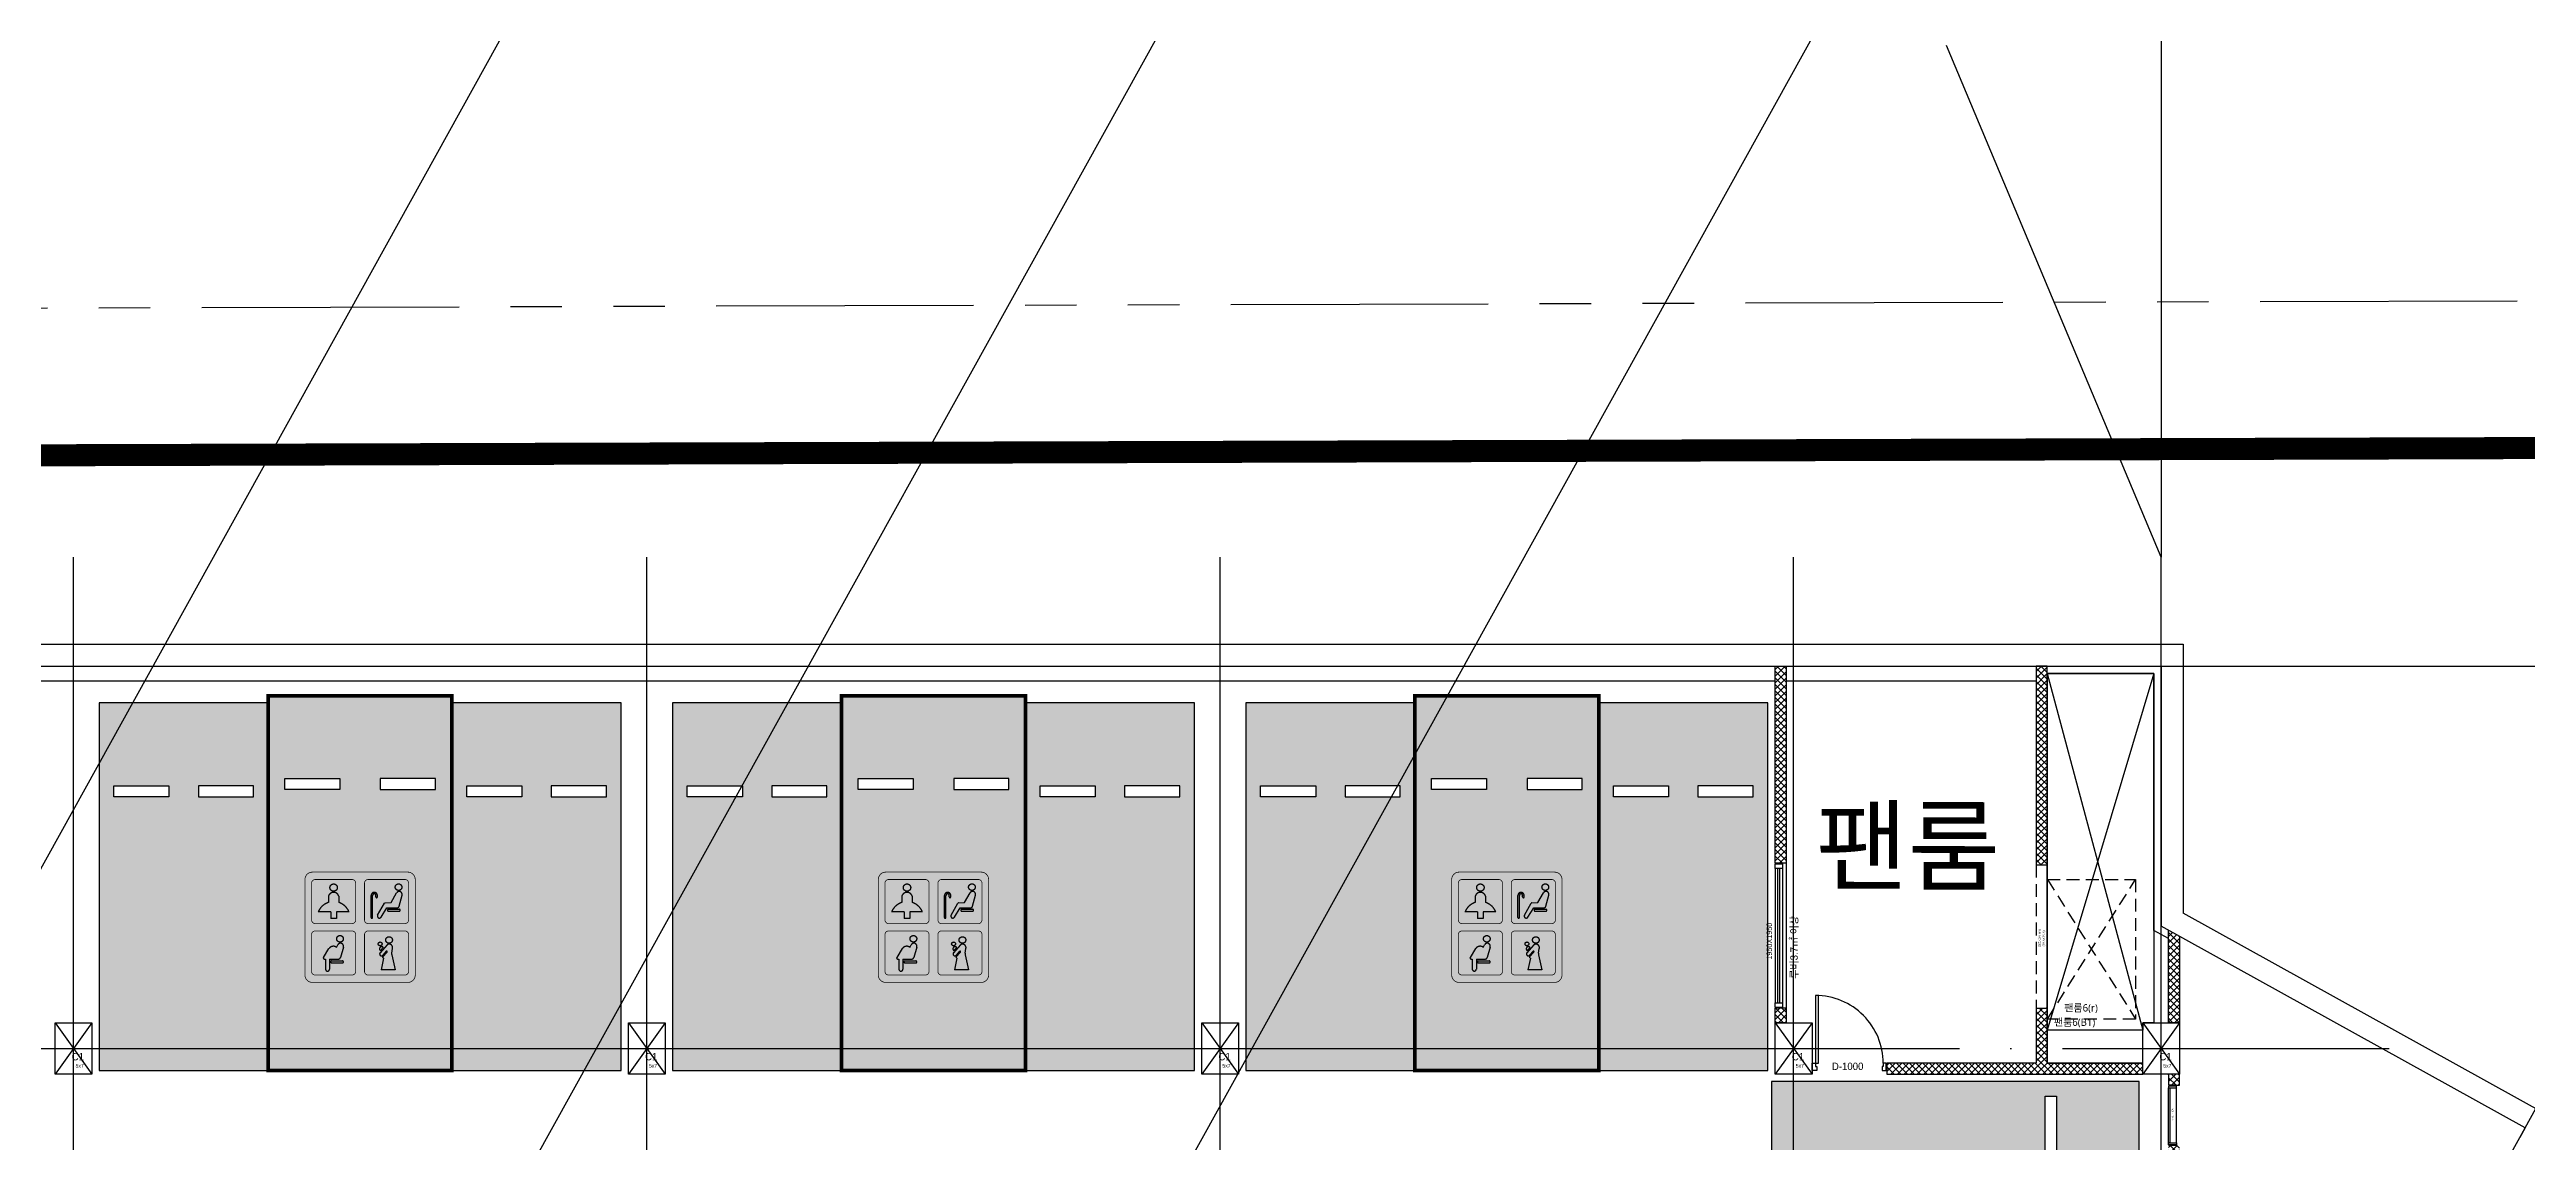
# Model space of a CAD drawing. Header units: millimetres. Extents: x -21000 to 567700, y 435000 to 850800.
# Drawn here: x 410291 to 443986, y 688377 to 703229 of the extents above; entities that cross this region are included whole.
import ezdxf
from ezdxf.enums import TextEntityAlignment as Align
from ezdxf.xclip import XClip

# ---------------------------------------------------------------- set-up
doc = ezdxf.new("R2010")
doc.units = ezdxf.units.MM
doc.header["$LTSCALE"] = 700
doc.header["$XCLIPFRAME"] = 2
for name, pattern in [('AB_Pbase$0$CON-110-B2F$0$HIDDEN', [9.525, 6.35, -3.175]), ('AB_Pbase$0$HIDDEN1', [0.375, 0.25, -0.125]), ('AB_Pbase$0$PHANTOMX2', [5, 2.5, -0.5, 0.5, -0.5, 0.5, -0.5]), ('AB_Pbase$0$주차장기둥$0$CEN', [62, 60, -1, 0, -1]), ('AB_Pbase$0$주차장기둥$0$PHANTOMX2', [5, 2.5, -0.5, 0.5, -0.5, 0.5, -0.5]), ('AB_Pbase$0$지하1층 동골조$0$PHANTOMX2', [5, 2.5, -0.5, 0.5, -0.5, 0.5, -0.5]), ('AUDIT_D_190513103822-5', [2.3, 1.5, -0.8])]:
    doc.linetypes.add(name, pattern=pattern)
doc.layers.get('0').update_dxf_attribs({"color": 2})
doc.layers.get('Defpoints').update_dxf_attribs({"color": 171})
for name, color, linetype in [('AB_Pbase$0$$0$A-WIN', 4, 'Continuous'), ('AB_Pbase$0$$0$A-WIN-SILL', 8, 'Continuous'), ('AB_Pbase$0$$0$AUDIT_D_140902091233-406', 5, 'Continuous'), ('AB_Pbase$0$$0$P-BW', 3, 'Continuous'), ('AB_Pbase$0$da-open con', 1, 'Continuous'), ('AB_Pbase$0$da-open hid', 8, 'AB_Pbase$0$HIDDEN1'), ('AB_Pbase$0$DOOR', 4, 'Continuous'), ('AB_Pbase$0$ELE8', 8, 'Continuous'), ('AB_Pbase$0$FIN', 6, 'Continuous'), ('AB_Pbase$0$SITE', 3, 'AB_Pbase$0$PHANTOMX2'), ('AB_Pbase$0$void-하부', 1, 'Continuous'), ('AB_Pbase$0$WAL', 3, 'Continuous'), ('AB_Pbase$0$WIN', 4, 'Continuous'), ('AB_Pbase$0$WIN1', 1, 'Continuous'), ('AB_Pbase$0$건축open', 4, 'AB_Pbase$0$HIDDEN1'), ('AB_Pbase$0$설비사이즈', 4, 'AUDIT_D_190513103822-5'), ('AB_Pbase$0$주차-sol', 254, 'Continuous'), ('AB_Pbase$0$주차-여행', 221, 'Continuous'), ('AB_Pbase$0$주차-일반', 9, 'Continuous'), ('AB_Pbase$0$주차장기둥$0$CEN_P', 244, 'AB_Pbase$0$주차장기둥$0$CEN')]:
    doc.layers.add(name, color=color, linetype=linetype)
for name, color, linetype, plot in [('AB_Pbase$0$$0$루버 size text', 11, 'Continuous', False), ('AB_Pbase$0$AB_Pbase_지붕층_구조도void$0$DEF_TEXT', 221, 'Continuous', False), ('AB_Pbase$0$AB_Pbase_지하1층_구조도void$0$DEF_TEXT', 221, 'Continuous', False), ('AB_Pbase$0$CON-110-B2F$0$DEF', 181, 'AB_Pbase$0$CON-110-B2F$0$HIDDEN', False), ('AB_Pbase$0$Defponts', 161, 'Continuous', False), ('AB_Pbase$0$주차장기둥$0$DEFPOINT', 247, 'Continuous', False), ('AB_Pbase$0$주차장기둥$0$Defpoints1', 235, 'Continuous', False), ('AB_Pbase$0$지하1층 동골조$0$Defpoints1', 235, 'Continuous', False)]:
    doc.layers.add(name, color=color, linetype=linetype, plot=plot)
doc.styles.add('AB_Pbase$0$$0$돋움', font='')
doc.styles.add('AB_Pbase$0$$1$돋움', font='')
doc.styles.add('AB_Pbase$0$AB_Pbase_지붕층_구조도void$0$맑은 고딕', font='malgun.ttf')
doc.styles.add('AB_Pbase$0$AB_Pbase_지하1층_구조도void$0$맑은 고딕', font='malgun.ttf')
doc.styles.add('AB_Pbase$0$돋움', font='')
doc.styles.add('AB_Pbase$0$맑은고딕', font='malgun.ttf')
doc.styles.add('AB_Pbase$0$주차장기둥$0$맑은 고딕', font='')
doc.styles.get('AB_Pbase$0$$0$돋움').set_extended_font_data('Dotum')
doc.styles.get('AB_Pbase$0$$1$돋움').set_extended_font_data('Dotum')
doc.styles.get('AB_Pbase$0$돋움').set_extended_font_data('Dotum')
doc.styles.get('AB_Pbase$0$주차장기둥$0$맑은 고딕').set_extended_font_data('Dotum')

# ---------------------------------------------------------------- blocks, each defined once
blk = doc.blocks.new('AB_Pbase$0$SITE0917')
at = {"layer": 'AB_Pbase$0$SITE', "ltscale": 4, "const_width": 300, "flags": 128}
blk.add_lwpolyline([(212876, -144968), (209906, -142008), (204836, -136928), (200146, -132238), (190406, -122488), (180636, -112708), (171034, -103096), (171034, -103096), (158736, -90778), (158736, -90778), (141626, -73668), (139746, -71778), (128760, -60783), (176825, 584), (181318, 2778), (191836, 2802), (195846, 2812), (208846, 2852), (221744, 2892), (225745, 2912), (238652, 2912), (251951, 2992), (272863, 3047), (279849, 3072), (281852, 3072), (297942, 3132), (307301, 3162), (318838, 3162), (322371, 3192), (329338, 3212), (331331, 3221), (331828, 3221), (342783, 3252), (353879, 3292), (357878, 3302), (368882, 3332), (377971, 3362), (436463, 3532), (443896, 3564), (449423, 3588), (453866, 1294), (461852, -10041), (461004, -14962), (456210, -18339), (446980, -24860), (436111, -32530), (433802, -34158), (424035, -41046), (408709, -51856), (403261, -55702), (401224, -57140), (393879, -62330), (377930, -73579), (370949, -78503), (368971, -79898), (360221, -86073), (350807, -92731), (341600, -99229), (316998, -116581), (268640, -150722), (261994, -155385), (240653, -170436), (213593, -144250), (212876, -144968)], dxfattribs=at)
blk = doc.blocks.new('AB_Pbase$0$Door_s_1000')
at = {"layer": 'AB_Pbase$0$Defponts'}
for p, q in [((-10, 100), (-10, 0)), ((1010, 100), (1010, 0))]:
    blk.add_line(p, q, dxfattribs=at)
at = {"layer": 'AB_Pbase$0$WIN'}
for points in [[(40, 100), (80, 100), (80, 1020), (40, 1020)], [(55, 55), (55, 0), (0, 0), (0, 100), (40, 100), (40, 55)], [(945, 55), (945, 0), (1000, 0), (1000, 100), (960, 100), (960, 55)]]:
    blk.add_lwpolyline(points, close=True, dxfattribs=at)
at = {"layer": 'AB_Pbase$0$WIN1'}
blk.add_arc((40, 100), 920, 360, 90, dxfattribs=at)
at = {"layer": 'AB_Pbase$0$Defponts', "style": 'AB_Pbase$0$돋움'}
blk.add_text('D-1000', height=100, rotation=360, dxfattribs=at).set_placement((476, 58), align=Align.MIDDLE)
blk = doc.blocks.new('AB_Pbase$0$CON-110-B2F')
blk.add_line((23160, -6440), (24740, -6440))
at = {"layer": 'AB_Pbase$0$CON-110-B2F$0$DEF'}
blk.add_line((24740, -6440), (25190, -6440), dxfattribs=at)
blk = doc.blocks.new('AB_Pbase$0$CON-110-B1F')
at = {"rotation": 359.9999999999998}
blk.add_blockref('AB_Pbase$0$CON-110-B2F', (0, 0), dxfattribs=at)
blk = doc.blocks.new('AB_Pbase$0$지하1층 동골조')
at = {"layer": 'AB_Pbase$0$지하1층 동골조$0$Defpoints1', "linetype": 'AB_Pbase$0$지하1층 동골조$0$PHANTOMX2', "ltscale": 2}
blk.add_lwpolyline([(317917, 59904), (259427, 59734), (250337, 59704), (239337, 59674), (238337, 59674), (237337, 59664), (235337, 59664), (224237, 59624), (213287, 59594), (211787, 59594), (210787, 59584), (203827, 59564)], dxfattribs=at)
at = {"layer": 'AB_Pbase$0$지하1층 동골조$0$Defpoints1', "linetype": 'AB_Pbase$0$지하1층 동골조$0$PHANTOMX2', "ltscale": 2, "flags": 128}
blk.add_lwpolyline([(305496, 13326), (315263, 20214), (317573, 21842), (328441, 29512), (337671, 36032), (342465, 39410), (343314, 44331), (335327, 55666), (330884, 57959), (325357, 57936), (317924, 57904), (259433, 57734), (250343, 57704), (239340, 57674), (235340, 57664), (224244, 57624), (213290, 57592), (212792, 57592), (210800, 57584), (203833, 57564), (200300, 57534), (188762, 57534), (179403, 57504), (163313, 57444), (161310, 57444), (154324, 57418), (133412, 57364), (120113, 57284), (107206, 57284), (103205, 57264), (90307, 57224), (77307, 57184), (73297, 57174), (62779, 57150), (58286, 54955), (10221, -6411), (21207, -17406), (23087, -19296), (40197, -36406), (52495, -48724), (62097, -58336), (71867, -68116), (81607, -77866), (86297, -82556), (91367, -87636), (94337, -90596), (95054, -89878), (122114, -116064), (143455, -101014), (150102, -96350), (198459, -62209), (223061, -44857), (232269, -38359), (241682, -31701), (250432, -25527), (252410, -24132), (259391, -19208), (275340, -7958), (282685, -2768), (284723, -1330), (290171, 2516)], close=True, dxfattribs=at)
at = {"rotation": 60.99999813643059}
blk.add_blockref('AB_Pbase$0$CON-110-B1F', (279323, 29949), dxfattribs=at)
blk = doc.blocks.new('AB_Pbase$0$조적점검800')
at = {"layer": 'AB_Pbase$0$설비사이즈', "linetype": 'Continuous'}
for p, q in [((785, 110), (35, 110)), ((785, 0), (35, 0))]:
    blk.add_line(p, q, dxfattribs=at)
for points in [[(35, 110), (10, 110), (10, 0), (35, 0)], [(785, 0), (35, 0), (35, 20), (785, 20)], [(785, 110), (810, 110), (810, 0), (785, 0)]]:
    blk.add_lwpolyline(points, close=True, dxfattribs=at)
at = {"layer": 'Defpoints', "linetype": 'Continuous'}
for p, q in [((0, 110), (0, 0)), ((820, 110), (820, 0))]:
    blk.add_line(p, q, dxfattribs=at)
at = {"layer": 'Defpoints', "linetype": 'Continuous', "style": 'AB_Pbase$0$맑은고딕', "text_generation_flag": 4}
blk.add_text('조적점검 800', height=21, rotation=180, dxfattribs=at).set_placement((398, 56), align=Align.MIDDLE_CENTER)
blk = doc.blocks.new('AB_Pbase$0$팬룸 OPEN (19.5X19.5)')
at = {"layer": 'AB_Pbase$0$WAL'}
for p, q in [((165338, 637520), (165338, 637370)), ((167288, 637520), (167288, 637370))]:
    blk.add_line(p, q, dxfattribs=at)
at = {"layer": 'AB_Pbase$0$건축open'}
for p, q in [((167288, 637520), (165338, 637520)), ((167288, 637370), (165338, 637370))]:
    blk.add_line(p, q, dxfattribs=at)
at = {"layer": 'AB_Pbase$0$Defponts', "style": 'AB_Pbase$0$돋움'}
blk.add_text("건축 OPEN'G", height=30, rotation=360, dxfattribs=at).set_placement((166170, 637457))
at = {"layer": 'AB_Pbase$0$Defponts', "color": 6, "style": 'AB_Pbase$0$돋움'}
blk.add_text('(19.5X19.5)', height=30, rotation=360, dxfattribs=at).set_placement((166177, 637402))
blk = doc.blocks.new('AB_Pbase$0$A$C0E753811')
at = {"layer": 'AB_Pbase$0$$0$A-WIN'}
for points in [[(-975, 150), (-915, 150), (-915, 50), (-975, 50)], [(915, 150), (975, 150), (975, 50), (915, 50)]]:
    blk.add_lwpolyline(points, close=True, dxfattribs=at)
at = {"layer": 'AB_Pbase$0$$0$A-WIN-SILL'}
for p, q in [((985, 0), (-985, 0)), ((915, 150), (-915, 150)), ((915, 50), (-915, 50))]:
    blk.add_line(p, q, dxfattribs=at)
at = {"layer": 'AB_Pbase$0$$0$AUDIT_D_140902091233-406'}
for p, q in [((-915, 112), (915, 112)), ((-915, 87), (915, 87))]:
    blk.add_line(p, q, dxfattribs=at)
at = {"layer": 'AB_Pbase$0$$0$P-BW'}
for p, q in [((-985, 0), (-985, 150)), ((985, 0), (985, 150))]:
    blk.add_line(p, q, dxfattribs=at)
at = {"layer": 'AB_Pbase$0$$0$루버 size text', "style": 'AB_Pbase$0$$0$돋움'}
blk.add_text('1950X1950', height=75, rotation=360, dxfattribs=at).set_placement((-75, 170), align=Align.BOTTOM_CENTER)
at = {"layer": 'Defpoints', "style": 'AB_Pbase$0$$1$돋움'}
blk.add_text('루버3.7㎡ 이상', height=100, rotation=360, dxfattribs=at).set_placement((-587, -107), align=Align.MIDDLE_LEFT)
blk = doc.blocks.new('AB_Pbase$0$AB_Pbase_지하1층_골조')
for p, q in [((362892, 695141), (439316, 695141)), ((439316, 695141), (439316, 691483)), ((363069, 694841), (439016, 694841)), ((439016, 694841), (439016, 691306)), ((452851, 683980), (439316, 691483)), ((443968, 688561), (439016, 691306)), ((443968, 688561), (443895, 688430))]:
    blk.add_line(p, q)
blk = doc.blocks.new('AB_Pbase$0$주차장기둥$0$cen 2bl 지하')
at = {"layer": 'AB_Pbase$0$주차장기둥$0$CEN_P'}
for p, q in [((-7582, 206085), (100923, 266230)), ((77576, 234268), (68792, 250115)), ((73203, 231844), (64418, 247691)), ((-5061, 201537), (74743, 245773)), ((66381, 228062), (57596, 243909)), ((59559, 224281), (50774, 240128)), ((52737, 220499), (43952, 236346))]:
    blk.add_line(p, q, dxfattribs=at)
at = {"layer": 'AB_Pbase$0$주차장기둥$0$CEN_P', "color": 5}
for p, q in [((45614, 127566), (45614, 259045)), ((53414, 167680), (53414, 259016)), ((61214, 186872), (61214, 258987))]:
    blk.add_line(p, q, dxfattribs=at)
at = {"layer": 'AB_Pbase$0$주차장기둥$0$DEFPOINT'}
blk.add_lwpolyline([(60681, 264747), (68792, 250115), (62864, 254786)], dxfattribs=at)
blk = doc.blocks.new('AB_Pbase$0$주차장기둥$0$p기둥 5x7')
blk.add_lwpolyline([(-250, 350), (250, 350), (250, -350), (-250, -350)], close=True)
at = {"layer": 'AB_Pbase$0$주차장기둥$0$DEFPOINT'}
for p, q in [((250, 350), (-250, -350)), ((-250, 350), (250, -350))]:
    blk.add_line(p, q, dxfattribs=at)
at = {"layer": 'AB_Pbase$0$주차장기둥$0$DEFPOINT', "color": 6, "style": 'AB_Pbase$0$주차장기둥$0$맑은 고딕'}
for s, height, p in [('C1', 100, (-24, -160)), ('5x7', 50, (29, -259))]:
    blk.add_text(s, height=height, rotation=0, dxfattribs=at).set_placement(p)
blk = doc.blocks.new('AB_Pbase$0$주차장기둥')
at = {"layer": 'AB_Pbase$0$주차장기둥$0$Defpoints1', "linetype": 'AB_Pbase$0$주차장기둥$0$PHANTOMX2', "ltscale": 2}
blk.add_lwpolyline([(117340, 257047), (67292, 226777), (59516, 222069), (50103, 216378), (49245, 215863), (48393, 215339), (46679, 214309), (37185, 208558), (27815, 202893), (26529, 202120), (25677, 201597), (19721, 197995)], dxfattribs=at)
for name, p, rotation in [('AB_Pbase$0$주차장기둥$0$cen 2bl 지하', (36992, -11667), 1.99999810188403), ('AB_Pbase$0$주차장기둥$0$p기둥 5x7', (100454, 234968), 30.99999996544385), ('AB_Pbase$0$주차장기둥$0$p기둥 5x7', (96169, 232393), 30.99999996544385), ('AB_Pbase$0$주차장기둥$0$p기둥 5x7', (89483, 228376), 30.99999996544385), ('AB_Pbase$0$주차장기둥$0$p기둥 5x7', (82797, 224359), 30.99999996544385), ('AB_Pbase$0$주차장기둥$0$p기둥 5x7', (76111, 220341), 30.99999996544385)]:
    blk.add_blockref(name, p, dxfattribs=dict(rotation=rotation))
blk = doc.blocks.new('AB_Pbase$0$AB_Pbase_지붕층_구조도void')
for p, q in [((388088, -45111), (389288, -47011)), ((388088, -47011), (389288, -45111))]:
    blk.add_line(p, q)
blk.add_lwpolyline([(388088, -45111), (389288, -45111), (389288, -47011), (388088, -47011), (388088, -45111)])
at = {"layer": 'AB_Pbase$0$AB_Pbase_지붕층_구조도void$0$DEF_TEXT', "style": 'AB_Pbase$0$AB_Pbase_지붕층_구조도void$0$맑은 고딕'}
blk.add_text('팬룸6(r)', height=100, dxfattribs=at).set_placement((388317, -46908))
blk = doc.blocks.new('AB_Pbase$0$AB_Pbase_지하1층_구조도void', base_point=(49381, 737051))
for p, q in [((438916, 694741), (437466, 689891, 0)), ((437466, 694741), (438766, 689891))]:
    blk.add_line(p, q)
at = {"elevation": 0}
blk.add_lwpolyline([(437466, 694741), (438916, 694741), (438916, 689991), (438766, 689991), (438766, 689891), (437466, 689891)], close=True, dxfattribs=at)
at = {"layer": 'AB_Pbase$0$AB_Pbase_지하1층_구조도void$0$DEF_TEXT', "style": 'AB_Pbase$0$AB_Pbase_지하1층_구조도void$0$맑은 고딕'}
blk.add_text('팬룸6(B1)', height=100, dxfattribs=at).set_placement((437557, 689949, 0))
blk = doc.blocks.new('AB_Pbase$0$실명')
at = {"layer": 'AB_Pbase$0$Defponts', "style": 'AB_Pbase$0$돋움'}
blk.add_text('팬룸', height=1000, rotation=359.9315, dxfattribs=at).set_placement((456581, -138438), align=Align.MIDDLE)
blk = doc.blocks.new('AB_Pbase$0$AB_Pbase-C1BCB056C')
at = {"layer": 'AB_Pbase$0$주차-여행'}
h = blk.add_hatch(color=170, dxfattribs=at)
h.dxf.hatch_style = 1
edge = h.paths.add_edge_path()
edge.add_line((105, 5), (1405, 5))
edge.add_arc((1405, 105), 100, 270, 360)
edge.add_line((1505, 105), (1505, 1405))
edge.add_arc((1405, 1405), 100, 0, 90)
edge.add_line((1405, 1505), (105, 1505))
edge.add_arc((105, 1405), 100, 90, 180)
edge.add_line((5, 1405), (5, 105))
edge.add_arc((105, 105), 100, 180, 270)
h = blk.add_hatch(color=255, dxfattribs=at)
h.dxf.hatch_style = 1
h.paths.add_polyline_path([(465, 1094), (465, 1180, 0.714286), (325, 1180), (325, 1094, 0.219224), (185, 965), (355, 965), (355, 875), (435, 875), (435, 965), (605, 965, 0.219224)])
h.paths.add_polyline_path([(445, 1295, 1), (345, 1295, 1)])
h.paths.add_polyline_path([(905, 1187), (905, 887, 1), (925, 887), (925, 1187, -1), (970, 1187), (970, 1167, 1), (990, 1167), (990, 1187, 1)])
h.paths.add_polyline_path([(1323, 1301, 1), (1233, 1301, 1)])
h.paths.add_polyline_path([(1326, 1193, 0.878579), (1252, 1222), (1178, 1090), (1094, 1086, 0.258599), (1086, 1081), (994, 920, 0.979199), (1041, 893), (1120, 1020), (1258, 1020, 0.342105), (1287, 1042)])
h.paths.add_polyline_path([(1288, 1000), (1138, 1000, 1), (1138, 975), (1288, 975, 1)], flags=17)
h.paths.add_polyline_path([(437, 598, 1), (527, 598, 1)])
h.paths.add_polyline_path([(528, 486, 0.88788), (453, 517), (433, 482, 0.415611), (332, 466), (259, 343, 0.192889), (258, 335, 0.480795), (267, 323), (285, 323), (285, 186, 1), (340, 186), (340, 323), (460, 323, 0.335846), (488, 345)])
h.paths.add_polyline_path([(516, 297), (366, 297, 1), (366, 272), (516, 272, 1)], flags=17)
h.paths.add_polyline_path([(1053, 529, 1), (1002, 529, 1)])
h.paths.add_polyline_path([(1071, 480, 1.194973), (1032, 437)])
h.paths.add_polyline_path([(1196, 466, 0.70337), (1123, 516), (1027, 409, 1), (1064, 375), (1111, 428, -1), (1122, 418), (1063, 351, 0.482877), (1064, 343), (1073, 339, -0.332101), (1075, 333), (1040, 174), (1231, 174), (1185, 381, -0.096684), (1185, 402)])
h.paths.add_polyline_path([(1194, 582, 1), (1104, 582, 1)])
at = {"layer": 'AB_Pbase$0$주차-여행', "color": 255}
for p, q in [((325, 1180), (325, 1094)), ((465, 1180), (465, 1094)), ((905, 887), (905, 1187)), ((925, 887), (925, 1187)), ((970, 1167), (970, 1187)), ((990, 1167), (990, 1187)), ((994, 920), (1086, 1081)), ((1041, 893), (1120, 1020)), ((1094, 1086), (1178, 1090)), ((1120, 1020), (1258, 1020)), ((1178, 1090), (1252, 1222)), ((1287, 1042), (1326, 1193)), ((355, 965), (185, 965)), ((355, 965), (355, 875)), ((435, 875), (355, 875)), ((605, 965), (435, 965)), ((435, 965), (435, 875)), ((1138, 1000), (1288, 1000)), ((1138, 975), (1288, 975)), ((257, 333), (257, 338)), ((259, 343), (332, 466)), ((433, 482), (453, 517)), ((528, 486), (488, 345)), ((1123, 516), (1027, 409)), ((1071, 480), (1032, 437)), ((1122, 418), (1063, 351)), ((1111, 428), (1064, 375)), ((1073, 339), (1064, 343)), ((1185, 402), (1196, 466)), ((1185, 381), (1231, 174)), ((267, 323), (285, 323)), ((285, 323), (285, 186)), ((340, 323), (460, 323)), ((340, 323), (340, 186)), ((366, 297), (516, 297)), ((366, 272), (516, 272)), ((1075, 333), (1040, 174)), ((1231, 174), (1040, 174))]:
    blk.add_line(p, q, dxfattribs=at)
at = {"layer": 'AB_Pbase$0$주차-여행', "color": 255, "const_width": 10}
for points in [[(105, 5), (1405, 5, 0.414214), (1505, 105), (1505, 1405, 0.414214), (1405, 1505), (105, 1505, 0.414214), (5, 1405), (5, 105, 0.414214)], [(145, 805), (645, 805, 0.414214), (695, 855), (695, 1355, 0.414214), (645, 1405), (145, 1405, 0.414214), (95, 1355), (95, 855, 0.414214)], [(865, 805), (1365, 805, 0.414214), (1415, 855), (1415, 1355, 0.414214), (1365, 1405), (865, 1405, 0.414214), (815, 1355), (815, 855, 0.414214)], [(145, 105), (645, 105, 0.414214), (695, 155), (695, 655, 0.414214), (645, 705), (145, 705, 0.414214), (95, 655), (95, 155, 0.414214)], [(865, 105), (1365, 105, 0.414214), (1415, 155), (1415, 655, 0.414214), (1365, 705), (865, 705, 0.414214), (815, 655), (815, 155, 0.414214)]]:
    blk.add_lwpolyline(points, format="xyb", close=True, dxfattribs=at)
at = {"layer": 'AB_Pbase$0$주차-여행', "color": 255}
for centre, radius in [((395, 1295), 50), ((1278, 1301), 45), ((482, 598), 45), ((1028, 529), 25.7), ((1149, 582), 45)]:
    blk.add_circle(centre, radius, dxfattribs=at)
for centre, radius, start, end in [((395, 877), 227, 107.9202, 157.3801), ((395, 1156), 74, 18.9246, 161.0754), ((395, 877), 227, 22.6199, 72.0798), ((948, 1187), 42.5, 0, 180), ((948, 1187), 22.5, 0, 180), ((980, 1167), 10, 180, 0), ((1094, 1076), 10, 92.4323, 150.4282), ((1287, 1203), 40, 345.5444, 150.7519), ((1258, 1050), 30, 270, 345.5444), ((915, 887), 10, 180, 0), ((1018, 907), 27, 150.4282, 328.0196), ((1138, 987), 12.5, 90, 270), ((1288, 987), 12.5, 270, 90), ((267, 338), 10, 149.0416, 180), ((391, 424), 72.3, 54.3449, 144.618), ((489, 497), 41, 344.2578, 150.6627), ((460, 353), 30, 270, 344.2578), ((1048, 462), 29, 37.898, 238.2024), ((1046, 392), 25, 138.0502, 318.0502), ((1066, 348), 5, 138.0502, 241.1496), ((1070, 334), 5, 347.664, 61.1496), ((1117, 423), 7.5, 318.0502, 138.0502), ((1151, 478), 46.8, 345.409, 125.8947), ((1239, 393), 55, 170.2464, 192.336), ((267, 333), 10, 180, 270), ((312, 186), 27.5, 180, 0), ((366, 284), 12.5, 90, 270), ((516, 284), 12.5, 270, 90)]:
    blk.add_arc(centre, radius, start, end, dxfattribs=at)
blk = doc.blocks.new('AB_Pbase$0$AB_Pbase-여행주차_')
at = {"layer": 'AB_Pbase$0$주차-sol'}
h = blk.add_hatch(color=252, dxfattribs=at)
h.paths.add_polyline_path([(54378012, -70102334), (54378012, -70097234), (54375512, -70097234), (54375512, -70102334)])
h.paths.add_polyline_path([(54377037, -70098359), (54377037, -70098509), (54377787, -70098509), (54377787, -70098359)], flags=16)
h.paths.add_polyline_path([(54376487, -70098359), (54376487, -70098509), (54375737, -70098509), (54375737, -70098359)], flags=16)
at = {"layer": 'AB_Pbase$0$주차-여행', "const_width": 50}
blk.add_lwpolyline([(54378012, -70102334), (54378012, -70097234), (54375512, -70097234), (54375512, -70102334)], close=True, dxfattribs=at)
at = {"layer": 'AB_Pbase$0$주차-여행', "color": 5, "ltscale": 600}
for points in [[(54376487, -70098359), (54376487, -70098509), (54375737, -70098509), (54375737, -70098359)], [(54377037, -70098359), (54377037, -70098509), (54377787, -70098509), (54377787, -70098359)]]:
    blk.add_lwpolyline(points, close=True, dxfattribs=at)
at = {"layer": 'AB_Pbase$0$주차-여행', "xscale": 1.000000000002362, "yscale": 1.000000000002362, "zscale": 1.000000000002362}
blk.add_blockref('AB_Pbase$0$AB_Pbase-C1BCB056C', (54376007, -70101139), dxfattribs=at)
blk = doc.blocks.new('AB_Pbase$0$주차일반')
at = {"layer": 'AB_Pbase$0$주차-sol'}
h = blk.add_hatch(color=254, dxfattribs=at)
h.dxf.hatch_style = 1
h.paths.add_polyline_path([(0, 0), (-2300, 0), (-2300, -5000), (0, -5000)])
h.paths.add_polyline_path([(-200, -3725), (-200, -3875), (-950, -3875), (-950, -3725)], flags=16)
h.paths.add_polyline_path([(-1350, -3725), (-1350, -3875), (-2100, -3875), (-2100, -3725)], flags=16)
at = {"layer": 'AB_Pbase$0$주차-일반', "color": 6}
for points in [[(0, 0), (0, -5000), (-2300, -5000), (-2300, 0)], [(-1350, -3875), (-1350, -3725), (-2100, -3725), (-2100, -3875)], [(-950, -3875), (-950, -3725), (-200, -3725), (-200, -3875)]]:
    blk.add_lwpolyline(points, close=True, dxfattribs=at)
blk = doc.blocks.new('AB_Pbase$0$pppaaa_1_1')
at = {"layer": 'AB_Pbase$0$주차-여행', "rotation": 3.3445099026e-06}
for p in [(-53962250, 70791671), (-53954450, 70791671), (-53946650, 70791671)]:
    blk.add_blockref('AB_Pbase$0$AB_Pbase-여행주차_', p, dxfattribs=at)
at = {"layer": 'AB_Pbase$0$주차-일반', "xscale": -1}
for p, rotation in [((413266, 689341), 180.000003351465), ((418066, 689341), 180.000003351465), ((421066, 689341), 180.000003351465), ((425866, 689341), 180.000003351465), ((428866, 689341), 180.000003351465), ((433666, 689341), 180.000003351465), ((433716, 686891), 90.00000335146518)]:
    blk.add_blockref('AB_Pbase$0$주차일반', p, dxfattribs=dict(at, rotation=rotation))
blk = doc.blocks.new('AB_Pbase')
at = {"layer": 'AB_Pbase$0$ELE8'}
h = blk.add_hatch(dxfattribs=at)
h.set_pattern_fill('NET', color=256, scale=20, angle=45)
h.set_pattern_definition([(45, (423786.61, 675028.52), (-44.90128, 44.90128), []), (135, (423786.61, 675028.52), (-44.90128, -44.90128), [])])
h.paths.add_polyline_path([(443130, 687050), (442586, 686069), (442717, 685996), (443261, 686978)])
h.paths.add_polyline_path([(441575, 685668), (441706, 685596), (441260, 684791), (441129, 684864)])
h.paths.add_polyline_path([(440577, 683867), (440708, 683794), (440116, 682727), (439985, 682800)])
h.paths.add_polyline_path([(439116, 691250), (439266, 691167), (439266, 689991), (439116, 689991)])
h.paths.add_polyline_path([(439116, 689141), (439266, 689141), (439266, 689291), (439116, 689291)])
h.paths.add_polyline_path([(439116, 688321), (439266, 688321), (439266, 684764), (440649, 683998), (440577, 683867), (439266, 684593), (439266, 681503), (440577, 683867), (439116, 681233), (439116, 684676)])
h.paths.add_polyline_path([(424896, 676690), (424969, 676821), (424392, 677141), (411576, 677141), (411576, 677941), (409017, 677941), (408934, 677791), (411166, 677791), (411166, 676991), (413566, 676991), (421981, 676991), (424014, 675852), (423612, 675125), (423787, 675029), (424267, 675895), (422290, 676991), (424353, 676991)])
h.paths.add_polyline_path([(425686, 676423), (425614, 676292), (426157, 675991), (426466, 675991)])
h.paths.add_polyline_path([(433766, 692161), (433916, 692161), (433916, 694841), (433766, 694841)])
h.paths.add_polyline_path([(433916, 690191), (433766, 690191), (433766, 689991), (433916, 689991)])
h.paths.add_polyline_path([(434449, 681392), (432655, 678156), (433836, 677502), (433763, 677371), (432451, 678098), (434317, 681465), (434266, 681493), (434266, 681665), (435702, 680869), (435629, 680738)])
h.paths.add_polyline_path([(429966, 676462), (430116, 676733), (430116, 682091), (432246, 682091), (432246, 682091), (432246, 682241), (429966, 682241)])
h.paths.add_polyline_path([(411316, 677141), (411426, 677141), (411426, 677791), (411316, 677791)], flags=16)
h.paths.add_polyline_path([(439266, 683423), (439116, 683423), (439116, 684243), (439266, 684243)], flags=17)
h = blk.add_hatch(dxfattribs=at)
h.set_pattern_fill('NET', color=256, scale=20, angle=45)
h.set_pattern_definition([(45, (-8e-08, 445500), (-44.901281, 44.901281), []), (135, (-8e-08, 445500), (-44.901281, -44.901281), [])])
h.paths.add_polyline_path([(437316, 692141), (437466, 692141), (437466, 694841), (437316, 694841)])
h.paths.add_polyline_path([(437466, 690191), (437316, 690191), (437316, 689441), (435286, 689441), (435286, 689291), (438766, 689291), (438766, 689441), (437466, 689441)])
at = {"layer": 'AB_Pbase$0$FIN'}
for p, q in [((369509, 694641), (433766, 694641)), ((433916, 694641), (437316, 694641))]:
    blk.add_line(p, q, dxfattribs=at)
at = {"layer": 'AB_Pbase$0$void-하부'}
blk.add_lwpolyline([(437466, 694741), (437466, 689441), (438766, 689441), (438766, 689991), (439116, 689991), (439116, 691136), (438916, 691247), (438916, 694741)], close=True, dxfattribs=at)
at = {"layer": 'AB_Pbase$0$WAL'}
for points in [[(433766, 692161), (433766, 694841), (433916, 694841), (433916, 692161)], [(437316, 694841), (437316, 692141)], [(437466, 692141), (437466, 694841), (437316, 694841)], [(439116, 691250), (439266, 691167), (439266, 689991), (439116, 689991), (439116, 691250)], [(433916, 690191), (433916, 689991), (433766, 689991), (433766, 690191)], [(437316, 690191), (437316, 689441), (435286, 689441), (435286, 689291), (438766, 689291), (438766, 689441), (437466, 689441), (437466, 690191)]]:
    blk.add_lwpolyline(points, dxfattribs=at)
blk.add_lwpolyline([(439116, 689141), (439266, 689141), (439266, 689291), (439116, 689291)], close=True, dxfattribs=at)
for name, p, rotation in [('AB_Pbase$0$AB_Pbase_지하1층_골조', (0, 0), 359.9999999999999), ('AB_Pbase$0$주차장기둥', (231893, 539971), 329.0000000345588), ('AB_Pbase$0$지하1층 동골조', (146945, 639965), 359.9999999999994), ('AB_Pbase$0$SITE0917', (28406, 694337), 359.9999999999983), ('AB_Pbase$0$실명', (-21011, 830850), 359.9999999999999), ('AB_Pbase$0$A$C0E753811', (433916, 691176), 90), ('AB_Pbase$0$팬룸 OPEN (19.5X19.5)', (1074836, 524853), 90)]:
    blk.add_blockref(name, p, dxfattribs=dict(rotation=rotation))
at = {"layer": 'AB_Pbase$0$da-open con', "rotation": 359.9999999999999}
blk.add_blockref('AB_Pbase$0$AB_Pbase_지하1층_구조도void', (49381, 737051), dxfattribs=at)
at = {"layer": 'AB_Pbase$0$da-open hid', "rotation": 359.9999999999999}
blk.add_blockref('AB_Pbase$0$AB_Pbase_지붕층_구조도void', (49381, 737052), dxfattribs=at)
at = {"layer": 'AB_Pbase$0$DOOR', "rotation": 270}
blk.add_blockref('AB_Pbase$0$조적점검800', (439116, 689141), dxfattribs=at)
at = {"layer": 'AB_Pbase$0$WAL'}
ref = blk.add_blockref('AB_Pbase$0$pppaaa_1_1', (0, 0), dxfattribs=dict(at, rotation=359.9999999999999))
XClip(ref).set_block_clipping_path([(-396188.9384898804, 0.0133324571), (493845.7278262604, 839949.4046300659)])
at = {"layer": 'AB_Pbase$0$WAL', "color": 153, "rotation": 359.9999999999994}
blk.add_blockref('AB_Pbase$0$Door_s_1000', (434276, 689341), dxfattribs=at)

msp = doc.modelspace()

# ---------------------------------------------------------------- block references
ref = msp.add_blockref('AB_Pbase', (0, 0))
XClip(ref).set_block_clipping_path([(-0.000000015, 445500.0000000148), (493845.7187941075, 839949.3912975936)])

doc.saveas('drawing.dxf')
